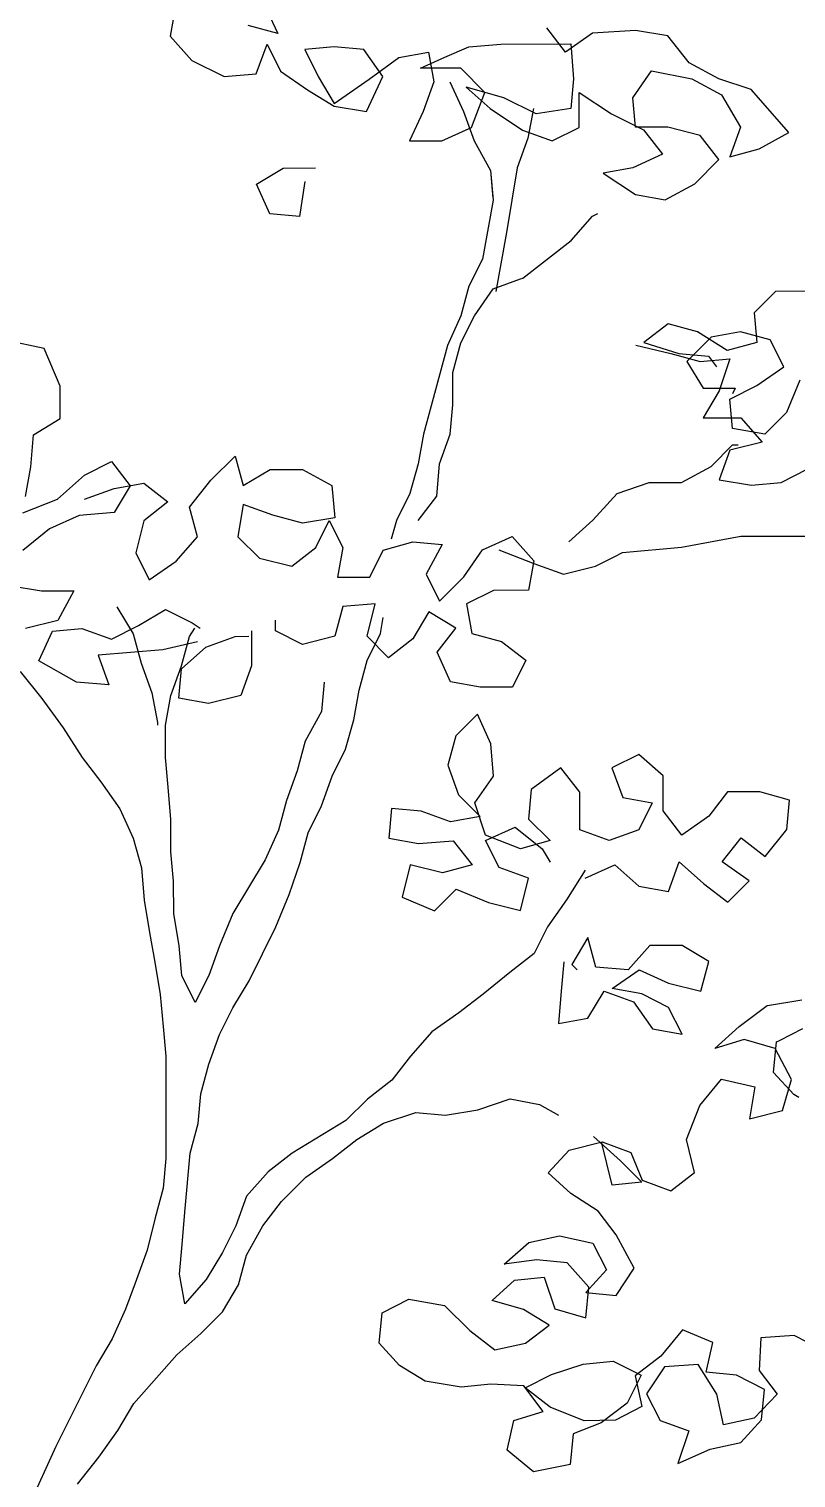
# Model space of a CAD drawing. Header units: millimetres. Extents: x 61831 to 121408, y 302 to 24841.
# Drawn here: x 98848 to 99339, y 6178 to 7103 of the extents above; entities that cross this region are included whole.
import ezdxf

# ---------------------------------------------------------------- set-up
doc = ezdxf.new("R2010")
doc.units = ezdxf.units.MM

# ---------------------------------------------------------------- blocks, each defined once
blk = doc.blocks.new('A$C299802A9')
at = {"color": 66, "true_color": 0x638500}
for p, q in [((1799.13, 3859.73), (1795.71, 3840.82)), ((1854.13, 3864.94), (1864.46, 3842.6)), ((1795.71, 3840.82), (1809.47, 3825.36)), ((1864.46, 3842.6), (1845.55, 3847.74)), ((1850.74, 3816.8), (1857.59, 3835.72)), ((1857.59, 3835.72), (1866.2, 3818.54)), ((1900.57, 3834.04), (1881.66, 3832.3)), ((1881.66, 3832.3), (1890.27, 3815.12)), ((1919.48, 3832.34), (1900.57, 3834.04)), ((1931.52, 3815.16), (1919.48, 3832.34)), ((1809.47, 3825.36), (1830.11, 3815.07)), ((1922.93, 3813.43), (1941.83, 3827.2)), ((1941.83, 3827.2), (1960.73, 3830.66)), ((1955.58, 3820.34), (1971.31, 3827.35)), ((1960.73, 3830.66), (1964.18, 3811.75)), ((1830.11, 3815.07), (1850.74, 3816.8)), ((1866.2, 3818.54), (1883.4, 3806.52)), ((1890.27, 3815.12), (1900.6, 3797.94)), ((1900.6, 3797.94), (1922.93, 3813.43)), ((1921.23, 3792.81), (1931.52, 3815.16)), ((1973.69, 3820.36), (1955.58, 3820.34)), ((1883.4, 3806.52), (1900.6, 3796.22)), ((1964.18, 3811.75), (1957.33, 3792.84)), ((1974.5, 3811.76), (1983.11, 3792.86)), ((1900.6, 3796.22), (1921.23, 3792.81)), ((1957.33, 3792.84), (1948.75, 3773.92)), ((1983.11, 3792.86), (1990, 3773.96)), ((1969.38, 3773.94), (1986.79, 3781.88)), ((1948.75, 3773.92), (1969.38, 3773.94)), ((1990, 3773.96), (2000.33, 3755.06)), ((1850.8, 3746.33), (1867.98, 3756.66)), ((1867.98, 3756.66), (1888.61, 3756.68)), ((2000.33, 3755.06), (2002.07, 3736.16)), ((1859.41, 3727.43), (1850.8, 3746.33)), ((1881.74, 3748.08), (1878.32, 3725.73)), ((2002.07, 3736.16), (1995.23, 3698.34)), ((1878.32, 3725.73), (1859.41, 3727.43)), ((2010.23, 3713.04), (2003.84, 3677.72)), ((1995.23, 3698.34), (1986.65, 3681.14)), ((2002.12, 3679.43), (2019.51, 3685.78)), ((1986.65, 3681.14), (1981.51, 3662.23)), ((1990.1, 3662.23), (2002.12, 3679.43)), ((1981.51, 3662.23), (1972.93, 3643.31)), ((1981.53, 3645.04), (1990.1, 3662.23)), ((1715.11, 3641.36), (1691.04, 3646.49)), ((1725.44, 3617.3), (1715.11, 3641.36)), ((1972.93, 3643.31), (1957.52, 3586.58)), ((1976.39, 3626.13), (1981.53, 3645.04)), ((1976.41, 3605.5), (1976.39, 3626.13)), ((1725.46, 3596.68), (1725.44, 3617.3)), ((1974.7, 3586.59), (1976.41, 3605.5)), ((1708.28, 3586.35), (1725.46, 3596.68)), ((1706.58, 3565.72), (1708.28, 3586.35)), ((1957.52, 3586.58), (1954.1, 3567.66)), ((1967.85, 3567.68), (1974.7, 3586.59)), ((1821.75, 3557.23), (1837.21, 3572.71)), ((1837.21, 3572.71), (1842.38, 3553.81)), ((1703.16, 3546.81), (1706.58, 3565.72)), ((1740.96, 3560.59), (1758.14, 3569.2)), ((1758.14, 3569.2), (1770.19, 3553.75)), ((1842.38, 3553.81), (1859.56, 3564.14)), ((1859.56, 3564.14), (1880.19, 3564.16)), ((1880.19, 3564.16), (1899.1, 3553.86)), ((1954.1, 3567.66), (1948.96, 3548.75)), ((1966.15, 3547.05), (1967.85, 3567.68)), ((1723.79, 3545.11), (1740.96, 3560.59)), ((1759.88, 3552.02), (1778.78, 3555.47)), ((1778.78, 3555.47), (1794.26, 3543.45)), ((1808.02, 3540.03), (1821.75, 3557.23)), ((1899.1, 3553.86), (1900.84, 3533.24)), ((1701.45, 3536.49), (1723.79, 3545.11)), ((1740.98, 3545.12), (1759.88, 3552.02)), ((1770.19, 3553.75), (1759.89, 3536.55)), ((1948.96, 3548.75), (1940.38, 3531.56)), ((1954.13, 3531.57), (1966.15, 3547.05)), ((1759.89, 3536.55), (1737.55, 3534.81)), ((1794.26, 3543.45), (1778.8, 3531.41)), ((1813.19, 3521.13), (1808.02, 3540.03)), ((1842.39, 3541.78), (1838.97, 3521.15)), ((1861.31, 3534.92), (1842.39, 3541.78)), ((2065.85, 3531.67), (2070.29, 3536.61)), ((1718.65, 3526.2), (1701.47, 3512.43)), ((1737.55, 3534.81), (1718.65, 3526.2)), ((1778.8, 3531.41), (1773.67, 3510.78)), ((1880.22, 3529.78), (1861.31, 3534.92)), ((1900.84, 3533.24), (1880.22, 3529.78)), ((1888.83, 3514.32), (1897.41, 3531.52)), ((1897.41, 3531.52), (1906.02, 3514.34)), ((1940.38, 3531.56), (1936.95, 3519.52)), ((2050.4, 3517.91), (2065.85, 3531.67)), ((1799.45, 3505.64), (1813.19, 3521.13)), ((1838.97, 3521.15), (1852.74, 3507.41)), ((1931.8, 3512.64), (1950.7, 3517.81)), ((1950.7, 3517.81), (1969.61, 3516.11)), ((1995.4, 3512.7), (2014.3, 3521.31)), ((2014.3, 3521.31), (2028.06, 3505.85)), ((1773.67, 3510.78), (1782.28, 3493.6)), ((1873.37, 3502.27), (1888.83, 3514.32)), ((1906.02, 3514.34), (1902.6, 3495.43)), ((1923.22, 3495.44), (1931.8, 3512.64)), ((1969.61, 3516.11), (1959.32, 3497.2)), ((1983.38, 3495.5), (1995.4, 3512.7)), ((2005.71, 3512.71), (2028.06, 3504.13)), ((2067.6, 3502.45), (2079.83, 3508.58)), ((1782.28, 3493.6), (1799.45, 3505.64)), ((1852.74, 3507.41), (1873.37, 3502.27)), ((2028.06, 3505.85), (2024.64, 3486.94)), ((2028.06, 3504.13), (2046.98, 3497.28)), ((2046.98, 3497.28), (2067.6, 3502.45)), ((1692.9, 3490.08), (1713.53, 3486.66)), ((1902.6, 3495.43), (1923.22, 3495.44)), ((1959.32, 3497.2), (1967.93, 3480.02)), ((1967.93, 3480.02), (1983.38, 3495.5)), ((1713.53, 3486.66), (1734.15, 3486.68)), ((1734.15, 3486.68), (1723.86, 3467.76)), ((2002.3, 3486.92), (1985.12, 3478.31)), ((2024.64, 3486.94), (2002.3, 3486.92)), ((1761.67, 3476.39), (1772, 3459.21)), ((1775.43, 3464.37), (1792.61, 3474.7)), ((1792.61, 3474.7), (1809.8, 3466.12)), ((1906.05, 3476.52), (1900.91, 3457.61)), ((1926.68, 3478.26), (1906.05, 3476.52)), ((1921.54, 3457.63), (1926.68, 3478.26)), ((1961.06, 3473.13), (1950.76, 3455.94)), ((1978.26, 3462.84), (1961.06, 3473.13)), ((1985.12, 3478.31), (1988.57, 3459.41)), ((1723.86, 3467.76), (1703.24, 3462.58)), ((1720.43, 3460.88), (1739.33, 3462.62)), ((1739.33, 3462.62), (1758.25, 3455.76)), ((1758.25, 3455.76), (1775.43, 3464.37)), ((1808.09, 3457.52), (1811.53, 3462.68)), ((1809.8, 3466.12), (1814.96, 3462.69)), ((1863.09, 3461.01), (1863.09, 3467.89)), ((1930.13, 3459.35), (1931.84, 3469.67)), ((1966.24, 3447.36), (1978.26, 3462.84)), ((1711.85, 3441.97), (1720.43, 3460.88)), ((1772, 3459.21), (1777.17, 3440.31)), ((1813.25, 3454.09), (1790.91, 3448.91)), ((1802.95, 3438.61), (1808.09, 3457.52)), ((1818.41, 3450.66), (1837.31, 3457.55)), ((1837.31, 3457.55), (1845.91, 3457.56)), ((1847.62, 3461), (1847.64, 3438.65)), ((1880.29, 3452.43), (1863.09, 3461.01)), ((1900.91, 3457.61), (1880.29, 3452.43)), ((1935.3, 3443.89), (1921.54, 3457.63)), ((1921.55, 3442.16), (1930.13, 3459.35)), ((1950.76, 3455.94), (1935.3, 3443.89)), ((1988.57, 3459.41), (2007.48, 3454.27)), ((2007.48, 3454.27), (2022.96, 3442.25)), ((1790.91, 3448.91), (1749.66, 3445.44)), ((1749.66, 3445.44), (1756.56, 3426.54)), ((1802.95, 3436.89), (1818.41, 3450.66)), ((1974.85, 3428.46), (1966.24, 3447.36)), ((1699.82, 3435.08), (1713.59, 3417.9)), ((1735.93, 3428.24), (1711.85, 3441.97)), ((1777.17, 3440.31), (1784.06, 3421.41)), ((1796.1, 3419.7), (1802.95, 3438.61)), ((1801.25, 3417.98), (1802.95, 3436.89)), ((1847.64, 3438.65), (1840.79, 3419.74)), ((1916.41, 3423.25), (1921.55, 3442.16)), ((2022.96, 3442.25), (2014.39, 3425.05)), ((1756.56, 3426.54), (1735.93, 3428.24)), ((1894.06, 3428.38), (1892.36, 3409.47)), ((1993.76, 3425.04), (1974.85, 3428.46)), ((2014.39, 3425.05), (1993.76, 3425.04)), ((1713.59, 3417.9), (1727.36, 3399.01)), ((1784.06, 3421.41), (1787.52, 3402.5)), ((1792.67, 3400.79), (1796.1, 3419.7)), ((1820.16, 3414.56), (1801.25, 3417.98)), ((1840.79, 3419.74), (1820.16, 3414.56)), ((1912.99, 3404.33), (1916.41, 3423.25)), ((1892.36, 3409.47), (1882.07, 3390.56)), ((1992.06, 3407.85), (1978.32, 3394.08)), ((2000.67, 3388.95), (1992.06, 3407.85)), ((1727.36, 3399.01), (1739.41, 3380.11)), ((1787.52, 3402.5), (1787.52, 3400.78)), ((1792.69, 3380.16), (1792.67, 3400.79)), ((1907.85, 3385.42), (1912.99, 3404.33)), ((1882.07, 3390.56), (1876.93, 3371.64)), ((1978.32, 3394.08), (1973.18, 3375.17)), ((2002.41, 3368.32), (2000.67, 3388.95)), ((1739.41, 3380.11), (1751.46, 3364.65)), ((1794.43, 3361.25), (1792.69, 3380.16)), ((1899.27, 3368.23), (1907.85, 3385.42)), ((2095.21, 3382.16), (2078.03, 3373.55)), ((2110.69, 3368.42), (2095.21, 3382.16)), ((1876.93, 3371.64), (1870.07, 3352.73)), ((1973.18, 3375.17), (1980.07, 3356.27)), ((2045.37, 3373.52), (2026.48, 3359.75)), ((2057.42, 3358.06), (2045.37, 3373.52)), ((2078.03, 3373.55), (2084.92, 3354.65)), ((1751.46, 3364.65), (1763.5, 3347.48)), ((1796.17, 3340.63), (1794.43, 3361.25)), ((1892.42, 3349.31), (1899.27, 3368.23)), ((1990.39, 3351.12), (2002.41, 3368.32)), ((2026.48, 3359.75), (2024.78, 3340.84)), ((2110.71, 3346.07), (2110.69, 3368.42)), ((1870.07, 3352.73), (1864.93, 3333.82)), ((1980.07, 3356.27), (1993.84, 3342.53)), ((1997.28, 3330.5), (1990.39, 3351.12)), ((2057.44, 3333.99), (2057.42, 3358.06)), ((2084.92, 3354.65), (2103.83, 3351.22)), ((2103.83, 3351.22), (2095.26, 3334.03)), ((1763.5, 3347.48), (1772.11, 3328.58)), ((1883.84, 3332.12), (1892.42, 3349.31)), ((1937.11, 3347.63), (1935.41, 3328.73)), ((1956.02, 3345.93), (1937.11, 3347.63)), ((1974.93, 3339.07), (1956.02, 3345.93)), ((1993.84, 3342.53), (1974.93, 3339.07)), ((2122.76, 3330.62), (2110.71, 3346.07)), ((1796.19, 3320), (1796.17, 3340.63)), ((1864.93, 3333.82), (1856.35, 3314.9)), ((1878.7, 3313.2), (1883.84, 3332.12)), ((1997.29, 3327.06), (2016.19, 3335.67)), ((2016.19, 3335.67), (2033.39, 3321.94)), ((2024.78, 3340.84), (2038.54, 3327.1)), ((2076.35, 3327.14), (2057.44, 3333.99)), ((2095.26, 3334.03), (2076.35, 3327.14)), ((2137.01, 3340.61), (2122.76, 3330.62)), ((1772.11, 3328.58), (1777.29, 3309.67)), ((1935.41, 3328.73), (1954.32, 3325.31)), ((1954.32, 3325.31), (1976.66, 3327.04)), ((1976.66, 3327.04), (1988.71, 3311.59)), ((2019.64, 3321.93), (1997.28, 3330.5)), ((2005.9, 3309.88), (1997.29, 3327.06)), ((2038.54, 3327.1), (2019.64, 3321.93)), ((1797.92, 3301.1), (1796.19, 3320)), ((1856.35, 3314.9), (1835.76, 3280.51)), ((1871.84, 3292.57), (1878.7, 3313.2)), ((2033.39, 3321.94), (2038.55, 3313.35)), ((2114.2, 3294.51), (2121.06, 3313.43)), ((2121.06, 3313.43), (2136.54, 3299.69)), ((1777.29, 3309.67), (1779.03, 3289.05)), ((1949.17, 3311.55), (1944.04, 3290.92)), ((1969.8, 3306.41), (1949.17, 3311.55)), ((1988.71, 3311.59), (1969.8, 3306.41)), ((2024.81, 3303.02), (2005.9, 3309.88)), ((2060.9, 3308.21), (2048.89, 3289.3)), ((2060.91, 3303.06), (2079.81, 3311.67)), ((2079.81, 3311.67), (2095.29, 3297.93)), ((1797.94, 3280.47), (1797.92, 3301.1)), ((1964.67, 3282.34), (1978.41, 3296.11)), ((1978.41, 3296.11), (1999.04, 3287.53)), ((2019.67, 3282.39), (2024.81, 3303.02)), ((2095.29, 3297.93), (2114.2, 3294.51)), ((2136.54, 3299.69), (2152.02, 3287.67)), ((1779.03, 3289.05), (1782.48, 3268.43)), ((1863.27, 3271.94), (1871.84, 3292.57)), ((1944.04, 3290.92), (1964.67, 3282.34)), ((1999.04, 3287.53), (2019.67, 3282.39)), ((2048.89, 3289.3), (2036.87, 3272.1)), ((2152.02, 3287.67), (2154.27, 3289.92)), ((1801.4, 3259.85), (1797.94, 3280.47)), ((1835.76, 3280.51), (1827.18, 3259.87)), ((1782.48, 3268.43), (1785.94, 3249.52)), ((1846.11, 3237.54), (1863.27, 3271.94)), ((2036.87, 3272.1), (2028.29, 3254.9)), ((1803.13, 3240.94), (1801.4, 3259.85)), ((1827.18, 3259.87), (1820.32, 3240.96)), ((2062.66, 3265.24), (2052.36, 3248.05)), ((2067.83, 3246.34), (2062.66, 3265.24)), ((2102.2, 3260.12), (2088.46, 3244.64)), ((2122.83, 3260.14), (2102.2, 3260.12)), ((2140.02, 3249.85), (2122.83, 3260.14)), ((1785.94, 3249.52), (1789.39, 3228.9)), ((2028.29, 3254.9), (2012.83, 3242.85)), ((2047.2, 3249.76), (2045.5, 3230.85)), ((2134.88, 3230.93), (2140.02, 3249.85)), ((1811.74, 3223.76), (1803.13, 3240.94)), ((1820.32, 3240.96), (1811.74, 3223.76)), ((2012.83, 3242.85), (1995.66, 3229.09)), ((2052.36, 3248.05), (2055.8, 3244.61)), ((2088.46, 3244.64), (2067.83, 3246.34)), ((2078.16, 3232.6), (2095.34, 3244.65)), ((2095.34, 3244.65), (2114.25, 3236.07)), ((1835.81, 3220.35), (1846.11, 3237.54)), ((2045.5, 3230.85), (2043.8, 3210.22)), ((2062.71, 3213.68), (2073, 3230.88)), ((2073, 3230.88), (2091.92, 3224.02)), ((2097.07, 3229.18), (2078.16, 3232.6)), ((2114.25, 3236.07), (2134.88, 3230.93)), ((1789.39, 3228.9), (1791.13, 3208.27)), ((1995.66, 3229.09), (1980.2, 3217.04)), ((2091.92, 3224.02), (2103.97, 3206.84)), ((2114.27, 3220.6), (2097.07, 3229.18)), ((2159.36, 3208.29), (2177.34, 3221.67)), ((2177.34, 3221.67), (2177.49, 3221.7)), ((1827.23, 3203.15), (1835.81, 3220.35)), ((1980.2, 3217.04), (1963.02, 3204.99)), ((2043.8, 3210.22), (2062.71, 3213.68)), ((2122.88, 3203.42), (2114.27, 3220.6)), ((1791.13, 3208.27), (1792.87, 3189.37)), ((1820.37, 3184.24), (1827.23, 3203.15)), ((1963.02, 3204.99), (1949.28, 3189.51)), ((2103.97, 3206.84), (2122.88, 3203.42)), ((2143.76, 3194.36), (2159.36, 3208.29)), ((2162.5, 3200.1), (2143.76, 3194.36)), ((2182.39, 3194.37), (2162.5, 3200.1)), ((2181.32, 3178.98), (2183.23, 3198.48)), ((2192.87, 3174.56), (2182.39, 3194.37)), ((2183.23, 3198.48), (2185.08, 3199.43)), ((1792.87, 3189.37), (1792.93, 3124.05)), ((1815.24, 3165.32), (1820.37, 3184.24)), ((1949.28, 3189.51), (1937.27, 3174.03)), ((2134.28, 3157.88), (2148.05, 3174.71)), ((2148.05, 3174.71), (2169.39, 3169.89)), ((2194.33, 3164.83), (2181.32, 3178.98)), ((2187.14, 3154.67), (2192.87, 3174.56)), ((1813.53, 3146.41), (1815.24, 3165.32)), ((1937.27, 3174.03), (1921.81, 3161.98)), ((2169.39, 3169.89), (2166.03, 3149.47)), ((1921.81, 3161.98), (1908.07, 3148.22)), ((1992.29, 3155.17), (2012.91, 3162.07)), ((2012.91, 3162.07), (2031.82, 3158.65)), ((2031.82, 3158.65), (2043.86, 3151.78)), ((2125.64, 3136.15), (2134.28, 3157.88)), ((2197.51, 3162.91), (2194.33, 3164.83)), ((1908.07, 3148.22), (1873.71, 3127.56)), ((1932.14, 3146.52), (1952.76, 3153.42)), ((1952.76, 3153.42), (1971.66, 3151.72)), ((1971.66, 3151.72), (1992.29, 3155.17)), ((2166.03, 3149.47), (2187.14, 3154.67)), ((1808.39, 3127.5), (1813.53, 3146.41)), ((1914.96, 3136.19), (1932.14, 3146.52)), ((2066.21, 3138.05), (2083.42, 3122.6)), ((1899.5, 3124.15), (1914.96, 3136.19)), ((2037.38, 3114.95), (2050.61, 3129.41)), ((2050.61, 3129.41), (2071.72, 3134.61)), ((2078.27, 3107.12), (2071.37, 3134.62)), ((2071.72, 3134.61), (2090.15, 3127.96)), ((2130.85, 3115.04), (2125.64, 3136.15)), ((1792.93, 3124.05), (1791.23, 3105.14)), ((1804.99, 3089.68), (1808.39, 3127.5)), ((1873.71, 3127.56), (1858.25, 3115.52)), ((1882.32, 3112.1), (1899.5, 3124.15)), ((2083.42, 3122.6), (2097.18, 3108.86)), ((2090.15, 3127.96), (2097.35, 3110.14)), ((1858.25, 3115.52), (1844.52, 3100.03)), ((1866.86, 3096.62), (1882.32, 3112.1)), ((2051.84, 3101.72), (2037.38, 3114.95)), ((2097.35, 3110.14), (2115.78, 3103.49)), ((2115.78, 3103.49), (2130.85, 3115.04)), ((1791.23, 3105.14), (1786.09, 3086.23)), ((2069.2, 3090.33), (2051.84, 3101.72)), ((2097.18, 3108.86), (2078.27, 3107.12)), ((1844.52, 3100.03), (1837.66, 3081.12)), ((1854.85, 3081.14), (1866.86, 3096.62)), ((1786.09, 3086.23), (1780.95, 3065.6)), ((1803.29, 3069.06), (1804.99, 3089.68)), ((2080.76, 3075.26), (2069.2, 3090.33)), ((1837.66, 3081.12), (1829.08, 3063.92)), ((1844.55, 3062.22), (1854.85, 3081.14)), ((2024.84, 3070.43), (2044.5, 3074.72)), ((2044.5, 3074.72), (2065.84, 3069.9)), ((2092.16, 3054), (2080.76, 3075.26)), ((1780.95, 3065.6), (1773.29, 3044.46)), ((1801.59, 3050.15), (1803.29, 3069.06)), ((1829.08, 3063.92), (1818.78, 3046.73)), ((2009.24, 3056.51), (2024.84, 3070.43)), ((2065.84, 3069.9), (2074.49, 3053)), ((1839.41, 3043.31), (1844.55, 3062.22)), ((2029.82, 3059.34), (2009.24, 3056.51)), ((2049.32, 3057.43), (2029.82, 3059.34)), ((2063.25, 3041.83), (2049.32, 3057.43)), ((1805.05, 3031.24), (1801.59, 3050.15)), ((1818.78, 3046.73), (1805.05, 3031.24)), ((2001.52, 3033.33), (2015.67, 3046.34)), ((2015.67, 3046.34), (2034.79, 3048.25)), ((2034.79, 3048.25), (2041.45, 3028.06)), ((2074.49, 3053), (2061.26, 3038.54)), ((2080.76, 3036.63), (2092.16, 3054)), ((1829.11, 3026.11), (1839.41, 3043.31)), ((2061.26, 3038.54), (2080.76, 3036.63)), ((2061.34, 3022.33), (2063.25, 3041.83)), ((1931.23, 3025.52), (1948.13, 3034.16)), ((1948.13, 3034.16), (1970.93, 3030.27)), ((1970.93, 3030.27), (1987.22, 3014.13)), ((2021.41, 3027.6), (2001.52, 3033.33)), ((2037.86, 3017.66), (2021.41, 3027.6)), ((2041.45, 3028.06), (2061.34, 3022.33)), ((1815.38, 3012.35), (1829.11, 3026.11)), ((1929.32, 3006.01), (1931.23, 3025.52)), ((2022.79, 3006.1), (2037.86, 3017.66)), ((1799.92, 2998.58), (1815.38, 3012.35)), ((1987.22, 3014.13), (2003.13, 3001.82)), ((2123.14, 3014.61), (2109.38, 2997.78)), ((2142.49, 3006.51), (2123.14, 3014.61)), ((2173.09, 3009.57), (2172.1, 2988.61)), ((2194.58, 3010.95), (2173.09, 3009.57)), ((2212.48, 3001.93), (2194.58, 3010.95)), ((1791.96, 2989.61), (1799.92, 2998.58)), ((1942.33, 2991.86), (1929.32, 3006.01)), ((2003.13, 3001.82), (2022.79, 3006.1)), ((2138.21, 2987.54), (2142.49, 3006.51)), ((1958.77, 2981.92), (1942.33, 2991.86)), ((2039.47, 2986.14), (2059.66, 2992.8)), ((2059.66, 2992.8), (2078.78, 2994.72)), ((2078.78, 2994.72), (2096.68, 2985.69)), ((2109.38, 2997.78), (2092.86, 2985.31)), ((2111.59, 2991.05), (2100.2, 2973.69)), ((2133.09, 2992.43), (2111.59, 2991.05)), ((2145.02, 2973.54), (2133.09, 2992.43)), ((1981.57, 2978.03), (1958.77, 2981.92)), ((2022.56, 2977.5), (2039.47, 2986.14)), ((2096.68, 2985.69), (2087.66, 2967.79)), ((2092.86, 2985.31), (2097.14, 2965.65)), ((2157.72, 2985.63), (2138.21, 2987.54)), ((2175.62, 2976.61), (2157.72, 2985.63)), ((2172.1, 2988.61), (2183.65, 2973.55)), ((2000.69, 2979.94), (1981.57, 2978.03)), ((2021.65, 2978.95), (2000.69, 2979.94)), ((2034.12, 2962.43), (2021.65, 2978.95)), ((2038.48, 2965.19), (2022.56, 2977.5)), ((2100.2, 2973.69), (2108.85, 2956.78)), ((2149.31, 2953.88), (2145.02, 2973.54)), ((2183.65, 2973.55), (2168.97, 2958.17)), ((2173.71, 2957.1), (2175.62, 2976.61)), ((2015.38, 2956.69), (2034.12, 2962.43)), ((2060.2, 2956.55), (2038.48, 2965.19)), ((2087.66, 2967.79), (2071.14, 2955.32)), ((2097.14, 2965.65), (2080.24, 2957.01)), ((2011.1, 2937.72), (2015.38, 2956.69)), ((2071.14, 2955.32), (2053.32, 2948.13)), ((2080.24, 2957.01), (2060.2, 2956.55)), ((2108.85, 2956.78), (2127.28, 2950.13)), ((2168.97, 2958.17), (2149.31, 2953.88)), ((2160.48, 2942.64), (2173.71, 2957.1)), ((2053.32, 2948.13), (2051.41, 2928.63)), ((2127.28, 2950.13), (2120.1, 2929.33)), ((2027.93, 2923.96), (2011.1, 2937.72)), ((2120.1, 2929.33), (2140.82, 2938.36)), ((2140.82, 2938.36), (2160.48, 2942.64)), ((2051.41, 2928.63), (2027.93, 2923.96))]:
    blk.add_line(p, q, dxfattribs=at)
at = {"color": 64, "true_color": 0x7aa300}
for p, q in [((2048.39, 3830.74), (2036.35, 3846.2)), ((2065.57, 3842.78), (2048.39, 3830.74)), ((2093.07, 3844.53), (2065.57, 3842.78)), ((2113.7, 3841.11), (2093.07, 3844.53)), ((2127.47, 3823.93), (2113.7, 3841.11)), ((1971.31, 3827.35), (1986.51, 3834.12)), ((1986.51, 3834.12), (2007.13, 3835.86)), ((2007.13, 3835.86), (2051.82, 3835.9)), ((2051.82, 3835.9), (2053.56, 3813.55)), ((2146.38, 3813.64), (2127.47, 3823.93)), ((1981.37, 3820.36), (1973.69, 3820.36)), ((1996.85, 3804.91), (1981.37, 3820.36)), ((2053.56, 3813.55), (2051.86, 3794.64)), ((2091.39, 3801.56), (2103.41, 3818.75)), ((2103.41, 3818.75), (2129.19, 3813.62)), ((2129.19, 3813.62), (2148.11, 3803.33)), ((2167.02, 3806.78), (2146.38, 3813.64)), ((1974.5, 3811.76), (1983.11, 3792.86)), ((2008.88, 3801.48), (1984.81, 3808.33)), ((1984.81, 3808.33), (2000.3, 3794.6)), ((1988.28, 3782.55), (1996.85, 3804.91)), ((2057.03, 3782.62), (2057.01, 3804.96)), ((2057.01, 3804.96), (2077.65, 3791.23)), ((2191.1, 3779.3), (2167.02, 3806.78)), ((2000.3, 3794.6), (2020.94, 3780.86)), ((2029.52, 3791.19), (2008.88, 3801.48)), ((2027.8, 3794.62), (2024.38, 3775.71)), ((2051.86, 3794.64), (2029.52, 3791.19)), ((2093.13, 3782.65), (2091.39, 3801.56)), ((2148.11, 3803.33), (2160.16, 3782.71)), ((1983.11, 3792.86), (1990, 3773.96)), ((2077.65, 3791.23), (2098.28, 3780.94)), ((1986.79, 3781.88), (1988.28, 3782.55)), ((2020.94, 3780.86), (2039.85, 3774.01)), ((2039.85, 3774.01), (2057.03, 3782.62)), ((2113.75, 3782.67), (2093.13, 3782.65)), ((2098.28, 3780.94), (2110.33, 3765.48)), ((2134.38, 3777.53), (2113.75, 3782.67)), ((2146.43, 3762.07), (2134.38, 3777.53)), ((2160.16, 3782.71), (2153.3, 3763.8)), ((2172.21, 3768.97), (2191.1, 3779.3)), ((1990, 3773.96), (2000.33, 3755.06)), ((2024.38, 3775.71), (2017.52, 3756.8)), ((2153.3, 3763.8), (2172.21, 3768.97)), ((2110.33, 3765.48), (2091.43, 3756.86)), ((2130.97, 3746.59), (2146.43, 3762.07)), ((2000.33, 3755.06), (2001.96, 3737.32)), ((2017.52, 3756.8), (2010.68, 3715.54)), ((2091.43, 3756.86), (2072.53, 3753.41)), ((2072.53, 3753.41), (2093.17, 3739.68)), ((2093.17, 3739.68), (2112.08, 3736.26)), ((2112.08, 3736.26), (2130.97, 3746.59)), ((2051.94, 3710.42), (2065.68, 3725.9)), ((2065.68, 3725.9), (2069.11, 3727.62)), ((2010.68, 3715.54), (2010.23, 3713.04)), ((2021.02, 3686.33), (2051.94, 3710.42)), ((2019.51, 3685.78), (2021.02, 3686.33)), ((2182.6, 3677.88), (2168.86, 3664.12)), ((2204.95, 3677.9), (2182.6, 3677.88)), ((2113.87, 3657.19), (2098.41, 3645.15)), ((2132.78, 3652.05), (2113.87, 3657.19)), ((2168.86, 3664.12), (2170.6, 3645.21)), ((2141.38, 3648.62), (2125.92, 3633.14)), ((2151.7, 3640.04), (2132.78, 3652.05)), ((2160.28, 3652.08), (2141.38, 3648.62)), ((2179.19, 3646.94), (2160.28, 3652.08)), ((2187.8, 3629.76), (2179.19, 3646.94)), ((2093.25, 3643.42), (2115.6, 3638.29)), ((2098.41, 3645.15), (2120.76, 3638.29)), ((2115.6, 3638.29), (2134.52, 3633.15)), ((2120.76, 3638.29), (2139.67, 3636.59)), ((2170.6, 3645.21), (2151.7, 3640.04)), ((2125.92, 3633.14), (2136.25, 3615.96)), ((2134.52, 3633.15), (2153.42, 3634.88)), ((2139.67, 3636.59), (2144.83, 3629.72)), ((2153.42, 3634.88), (2146.56, 3614.25)), ((2170.63, 3617.71), (2187.8, 3629.76)), ((2198.12, 3621.17), (2189.55, 3600.54)), ((2136.25, 3615.96), (2156.88, 3615.98)), ((2146.56, 3614.25), (2136.27, 3597.05)), ((2153.45, 3609.1), (2170.63, 3617.71)), ((2156.88, 3615.98), (2155.16, 3612.54)), ((2155.18, 3590.19), (2153.45, 3609.1)), ((2189.55, 3600.54), (2175.81, 3586.77)), ((2136.27, 3597.05), (2160.33, 3597.07)), ((2160.33, 3597.07), (2174.1, 3581.62)), ((2174.1, 3581.62), (2153.48, 3576.44)), ((2175.81, 3586.77), (2155.18, 3590.19)), ((2141.45, 3566.12), (2155.19, 3579.88)), ((2153.48, 3576.44), (2146.62, 3557.53)), ((2155.19, 3579.88), (2158.63, 3579.88)), ((2122.55, 3555.79), (2141.45, 3566.12)), ((2186.15, 3555.84), (2203.33, 3564.45)), ((2081.31, 3548.87), (2101.93, 3555.77)), ((2101.93, 3555.77), (2122.55, 3555.79)), ((2146.62, 3557.53), (2167.25, 3554.11)), ((2167.25, 3554.11), (2186.15, 3555.84)), ((2070.29, 3536.61), (2081.31, 3548.87)), ((2122.59, 3514.53), (2160.4, 3521.44)), ((2160.4, 3521.44), (2237.75, 3521.51)), ((2079.83, 3508.58), (2084.78, 3511.06)), ((2084.78, 3511.06), (2122.59, 3514.53)), ((2151.96, 3358.14), (2139.94, 3342.66)), ((2172.58, 3358.16), (2151.96, 3358.14)), ((2191.49, 3353.02), (2172.58, 3358.16)), ((2189.79, 3334.12), (2191.49, 3353.02)), ((2139.94, 3342.66), (2137.01, 3340.61)), ((2176.06, 3316.91), (2189.79, 3334.12)), ((2148.56, 3313.45), (2160.58, 3328.93)), ((2160.58, 3328.93), (2176.06, 3316.91)), ((2165.76, 3301.43), (2148.56, 3313.45)), ((2154.27, 3289.92), (2165.76, 3301.43)), ((2177.49, 3221.7), (2199.36, 3225.43)), ((2185.08, 3199.43), (2200.13, 3207.13))]:
    blk.add_line(p, q, dxfattribs=at)
at = {"color": 58, "true_color": 0x4d6600}
for p, q in [((1773.29, 3044.46), (1767.23, 3027.77)), ((1767.23, 3027.77), (1758.66, 3008.86)), ((1758.66, 3008.86), (1748.36, 2991.66)), ((1748.36, 2991.66), (1722.62, 2940.07)), ((1772.45, 2967.62), (1791.96, 2989.61)), ((1762.15, 2950.42), (1772.45, 2967.62)), ((1750.13, 2933.22), (1762.15, 2950.42)), ((1722.62, 2940.07), (1705.47, 2902.24)), ((1736.4, 2916.02), (1750.13, 2933.22))]:
    blk.add_line(p, q, dxfattribs=at)

msp = doc.modelspace()

# ---------------------------------------------------------------- block references
msp.add_blockref('A$C299802A9', (97142.95, 3257.83))

doc.saveas('drawing.dxf')
